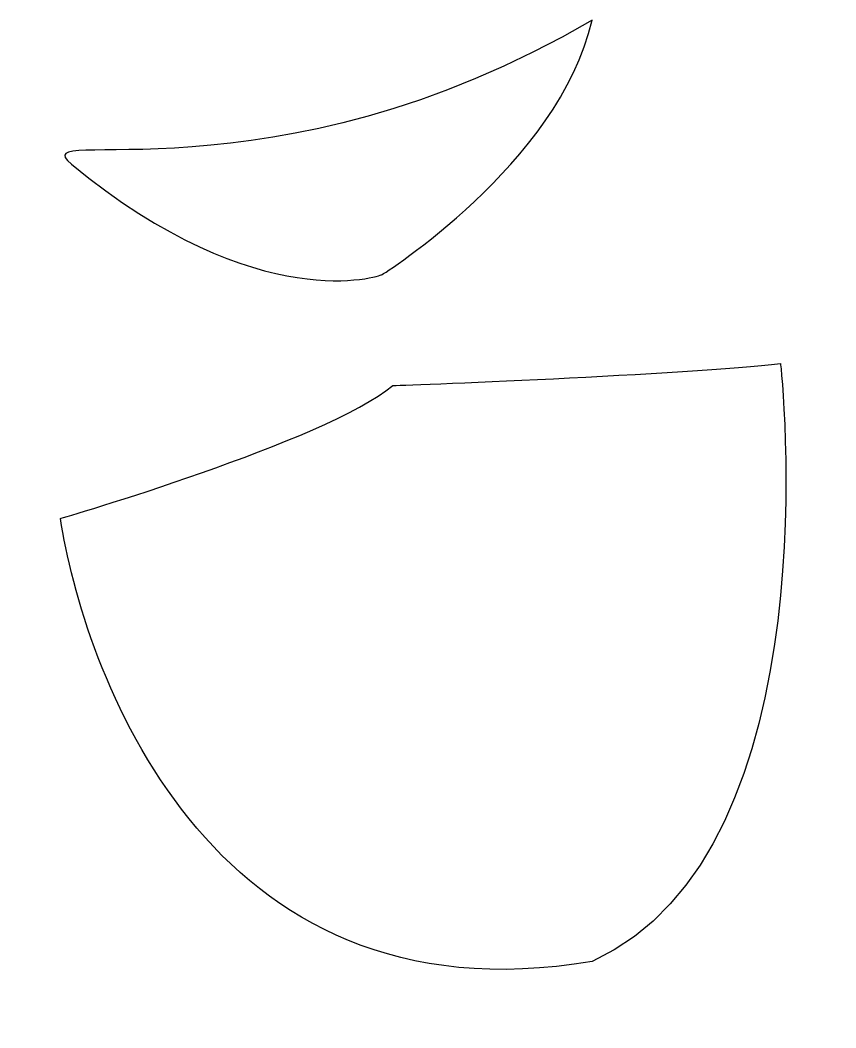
# Model space of a CAD drawing. Header units: centimetres. Extents: x -0.67 to 0.68, y -0.88 to 0.79.
import ezdxf

# ---------------------------------------------------------------- set-up
doc = ezdxf.new("R2010")
doc.units = ezdxf.units.CM
doc.header["$MEASUREMENT"] = 0
doc.layers.add('Camada 1', color=7, linetype='Continuous')

msp = doc.modelspace()

# ---------------------------------------------------------------- linework, layer by layer
at = {"layer": 'Camada 1'}
for points, knots in [([(-0.58257, 0.54799), (-0.66756, 0.618), (-0.25221, 0.4746), (0.28, 0.78659), (0.28, 0.78659), (0.22494, 0.54799), (-0.06872, 0.36447), (-0.06872, 0.36447), (-0.06872, 0.36447), (-0.06872, 0.36447), (-0.27058, 0.29105), (-0.58257, 0.54799)], [0, 0, 0, 0, 0.25, 0.25, 0.25, 0.25, 0.5, 0.5, 0.5, 0.5, 1, 1, 1, 1]), ([(-0.60093, -0.03925), (-0.56421, -0.27785), (-0.36233, -0.88343), (0.28, -0.77334), (0.28, -0.77334), (0.68375, -0.5898), (0.59197, 0.21768), (0.59197, 0.21768), (0.59197, 0.21768), (0.44515, 0.19932), (-0.05034, 0.18096), (-0.05034, 0.18096), (-0.05034, 0.18096), (-0.16048, 0.0892), (-0.60093, -0.03925), (-0.60093, -0.03925)], [0, 0, 0, 0, 0.2, 0.2, 0.2, 0.2, 0.4, 0.4, 0.4, 0.4, 0.6, 0.6, 0.6, 0.6, 1, 1, 1, 1])]:
    msp.add_open_spline(points, degree=3, knots=knots, dxfattribs=at)

doc.saveas('drawing.dxf')
